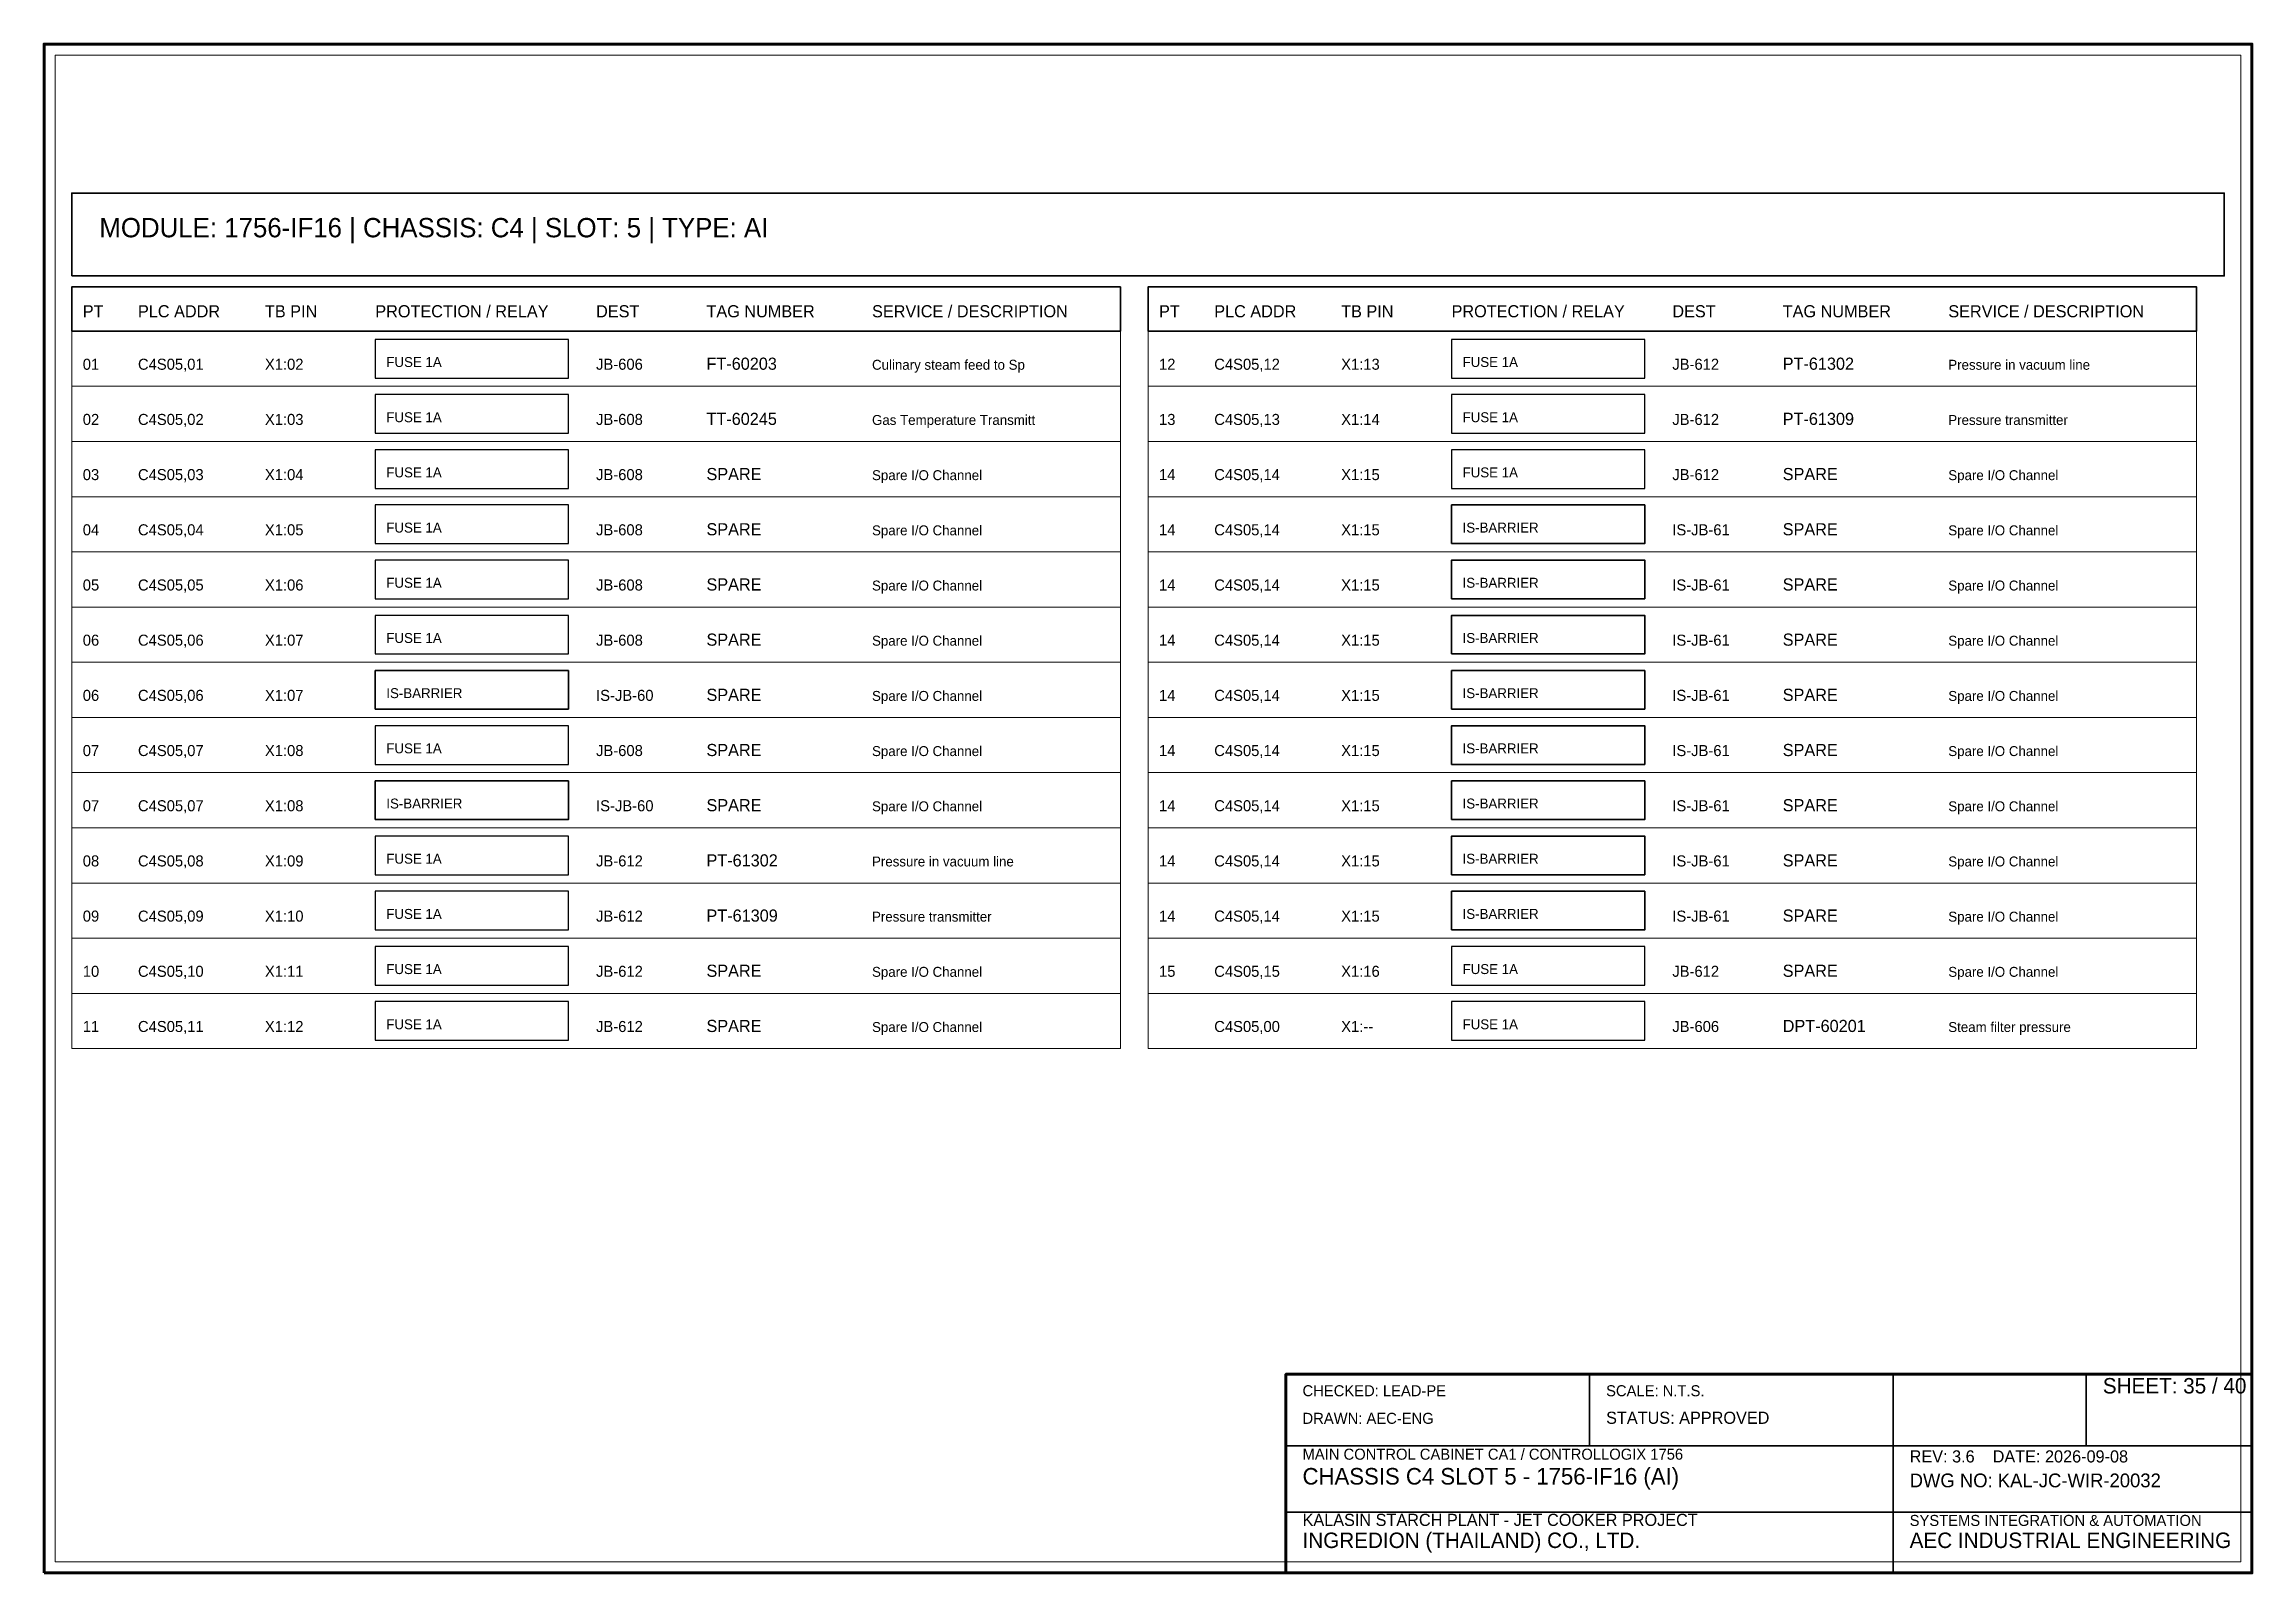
# Model space of a CAD drawing. Header units: millimetres. Extents: x 0 to 400, y 0 to 277.
import ezdxf

# ---------------------------------------------------------------- set-up
doc = ezdxf.new("R2010")
doc.units = ezdxf.units.MM
for name, color, linetype, lineweight in [('0_BORDER', 7, 'Continuous', 70), ('0_TITLE_BLOCK', 4, 'Continuous', 35), ('IE-CABLE', 6, 'Continuous', 25), ('IE-EQUIP', 2, 'Continuous', 35), ('IE-WIRE', 1, 'Continuous', 25), ('IS_BARRIERS', 140, 'Continuous', 35), ('NOTATIONS', 8, 'Continuous', 18), ('TER', 3, 'Continuous', 35), ('TEXTS', 7, 'Continuous', 25)]:
    doc.layers.add(name, color=color, linetype=linetype, lineweight=lineweight)

msp = doc.modelspace()

# ---------------------------------------------------------------- linework, layer by layer
at = {"layer": '0_BORDER'}
for points in [[(0, 0), (400, 0), (400, 277), (0, 277)], [(225, 0), (400, 0), (400, 36), (225, 36)]]:
    msp.add_lwpolyline(points, close=True, dxfattribs=at)
at = {"layer": '0_TITLE_BLOCK'}
for p, q in [((280, 23), (280, 36)), ((335, 23), (335, 36)), ((370, 23), (370, 36)), ((225, 23), (400, 23)), ((335, 0), (335, 23)), ((225, 11), (400, 11))]:
    msp.add_line(p, q, dxfattribs=at)
for points in [[(5, 225), (195, 225), (195, 233), (5, 233)], [(200, 225), (390, 225), (390, 233), (200, 233)]]:
    msp.add_lwpolyline(points, close=True, dxfattribs=at)
at = {"layer": 'IE-EQUIP'}
msp.add_lwpolyline([(5, 235), (395, 235), (395, 250), (5, 250)], close=True, dxfattribs=at)
at = {"layer": 'IE-WIRE'}
for points in [[(60, 216.5), (95, 216.5), (95, 223.5), (60, 223.5)], [(255, 216.5), (290, 216.5), (290, 223.5), (255, 223.5)], [(60, 206.5), (95, 206.5), (95, 213.5), (60, 213.5)], [(255, 206.5), (290, 206.5), (290, 213.5), (255, 213.5)], [(60, 196.5), (95, 196.5), (95, 203.5), (60, 203.5)], [(255, 196.5), (290, 196.5), (290, 203.5), (255, 203.5)], [(60, 186.5), (95, 186.5), (95, 193.5), (60, 193.5)], [(60, 176.5), (95, 176.5), (95, 183.5), (60, 183.5)], [(60, 166.5), (95, 166.5), (95, 173.5), (60, 173.5)], [(60, 146.5), (95, 146.5), (95, 153.5), (60, 153.5)], [(60, 126.5), (95, 126.5), (95, 133.5), (60, 133.5)], [(60, 116.5), (95, 116.5), (95, 123.5), (60, 123.5)], [(60, 106.5), (95, 106.5), (95, 113.5), (60, 113.5)], [(255, 106.5), (290, 106.5), (290, 113.5), (255, 113.5)], [(60, 96.5), (95, 96.5), (95, 103.5), (60, 103.5)], [(255, 96.5), (290, 96.5), (290, 103.5), (255, 103.5)]]:
    msp.add_lwpolyline(points, close=True, dxfattribs=at)
at = {"layer": 'IS_BARRIERS'}
for points in [[(255, 186.5), (290, 186.5), (290, 193.5), (255, 193.5)], [(255, 176.5), (290, 176.5), (290, 183.5), (255, 183.5)], [(255, 166.5), (290, 166.5), (290, 173.5), (255, 173.5)], [(60, 156.5), (95, 156.5), (95, 163.5), (60, 163.5)], [(255, 156.5), (290, 156.5), (290, 163.5), (255, 163.5)], [(255, 146.5), (290, 146.5), (290, 153.5), (255, 153.5)], [(60, 136.5), (95, 136.5), (95, 143.5), (60, 143.5)], [(255, 136.5), (290, 136.5), (290, 143.5), (255, 143.5)], [(255, 126.5), (290, 126.5), (290, 133.5), (255, 133.5)], [(255, 116.5), (290, 116.5), (290, 123.5), (255, 123.5)]]:
    msp.add_lwpolyline(points, close=True, dxfattribs=at)
at = {"layer": 'NOTATIONS'}
for points in [[(2, 2), (398, 2), (398, 275), (2, 275)], [(5, 215), (195, 215), (195, 225), (5, 225)], [(200, 215), (390, 215), (390, 225), (200, 225)], [(5, 205), (195, 205), (195, 215), (5, 215)], [(200, 205), (390, 205), (390, 215), (200, 215)], [(5, 195), (195, 195), (195, 205), (5, 205)], [(200, 195), (390, 195), (390, 205), (200, 205)], [(5, 185), (195, 185), (195, 195), (5, 195)], [(200, 185), (390, 185), (390, 195), (200, 195)], [(5, 175), (195, 175), (195, 185), (5, 185)], [(200, 175), (390, 175), (390, 185), (200, 185)], [(5, 165), (195, 165), (195, 175), (5, 175)], [(200, 165), (390, 165), (390, 175), (200, 175)], [(5, 155), (195, 155), (195, 165), (5, 165)], [(200, 155), (390, 155), (390, 165), (200, 165)], [(5, 145), (195, 145), (195, 155), (5, 155)], [(200, 145), (390, 145), (390, 155), (200, 155)], [(5, 135), (195, 135), (195, 145), (5, 145)], [(200, 135), (390, 135), (390, 145), (200, 145)], [(5, 125), (195, 125), (195, 135), (5, 135)], [(200, 125), (390, 125), (390, 135), (200, 135)], [(5, 115), (195, 115), (195, 125), (5, 125)], [(200, 115), (390, 115), (390, 125), (200, 125)], [(5, 105), (195, 105), (195, 115), (5, 115)], [(200, 105), (390, 105), (390, 115), (200, 115)], [(5, 95), (195, 95), (195, 105), (5, 105)], [(200, 95), (390, 95), (390, 105), (200, 105)]]:
    msp.add_lwpolyline(points, close=True, dxfattribs=at)

# ---------------------------------------------------------------- texts
at = {"layer": '0_TITLE_BLOCK'}
for s, height, p in [('MODULE: 1756-IF16 | CHASSIS: C4 | SLOT: 5 | TYPE: AI', 3.5, (10, 242)), ('PT', 2.2, (7, 227.5)), ('PLC ADDR', 2.2, (17, 227.5)), ('TB PIN', 2.2, (40, 227.5)), ('PROTECTION / RELAY', 2.2, (60, 227.5)), ('DEST', 2.2, (100, 227.5)), ('TAG NUMBER', 2.2, (120, 227.5)), ('SERVICE / DESCRIPTION', 2.2, (150, 227.5)), ('PT', 2.2, (202, 227.5)), ('PLC ADDR', 2.2, (212, 227.5)), ('TB PIN', 2.2, (235, 227.5)), ('PROTECTION / RELAY', 2.2, (255, 227.5)), ('DEST', 2.2, (295, 227.5)), ('TAG NUMBER', 2.2, (315, 227.5)), ('SERVICE / DESCRIPTION', 2.2, (345, 227.5)), ('SHEET: 35 / 40', 2.8, (373, 32.5)), ('STATUS: APPROVED', 2.2, (283, 27)), ('CHASSIS C4 SLOT 5 - 1756-IF16 (AI)', 3, (228, 16)), ('INGREDION (THAILAND) CO., LTD.', 2.8, (228, 4.5)), ('AEC INDUSTRIAL ENGINEERING', 2.8, (338, 4.5))]:
    msp.add_text(s, height=height, dxfattribs=at).set_placement(p)
at = {"layer": 'IE-CABLE'}
for s, p in [('JB-606', (100, 218)), ('JB-612', (295, 218)), ('JB-608', (100, 208)), ('JB-612', (295, 208)), ('JB-608', (100, 198)), ('JB-612', (295, 198)), ('JB-608', (100, 188)), ('IS-JB-61', (295, 188)), ('JB-608', (100, 178)), ('IS-JB-61', (295, 178)), ('JB-608', (100, 168)), ('IS-JB-61', (295, 168)), ('IS-JB-60', (100, 158)), ('IS-JB-61', (295, 158)), ('JB-608', (100, 148)), ('IS-JB-61', (295, 148)), ('IS-JB-60', (100, 138)), ('IS-JB-61', (295, 138)), ('JB-612', (100, 128)), ('IS-JB-61', (295, 128)), ('JB-612', (100, 118)), ('IS-JB-61', (295, 118)), ('JB-612', (100, 108)), ('JB-612', (295, 108)), ('JB-612', (100, 98)), ('JB-606', (295, 98))]:
    msp.add_text(s, height=2, dxfattribs=at).set_placement(p)
at = {"layer": 'IE-WIRE'}
for p in [(62, 218.5), (257, 218.5), (62, 208.5), (257, 208.5), (62, 198.5), (257, 198.5), (62, 188.5), (62, 178.5), (62, 168.5), (62, 148.5), (62, 128.5), (62, 118.5), (62, 108.5), (257, 108.5), (62, 98.5), (257, 98.5)]:
    msp.add_text('FUSE 1A', height=1.8, dxfattribs=at).set_placement(p)
at = {"layer": 'IS_BARRIERS'}
for p in [(257, 188.5), (257, 178.5), (257, 168.5), (62, 158.5), (257, 158.5), (257, 148.5), (62, 138.5), (257, 138.5), (257, 128.5), (257, 118.5)]:
    msp.add_text('IS-BARRIER', height=1.8, dxfattribs=at).set_placement(p)
at = {"layer": 'TER'}
for s, p in [('X1:02', (40, 218)), ('X1:13', (235, 218)), ('X1:03', (40, 208)), ('X1:14', (235, 208)), ('X1:04', (40, 198)), ('X1:15', (235, 198)), ('X1:05', (40, 188)), ('X1:15', (235, 188)), ('X1:06', (40, 178)), ('X1:15', (235, 178)), ('X1:07', (40, 168)), ('X1:15', (235, 168)), ('X1:07', (40, 158)), ('X1:15', (235, 158)), ('X1:08', (40, 148)), ('X1:15', (235, 148)), ('X1:08', (40, 138)), ('X1:15', (235, 138)), ('X1:09', (40, 128)), ('X1:15', (235, 128)), ('X1:10', (40, 118)), ('X1:15', (235, 118)), ('X1:11', (40, 108)), ('X1:16', (235, 108)), ('X1:12', (40, 98)), ('X1:--', (235, 98))]:
    msp.add_text(s, height=2, dxfattribs=at).set_placement(p)
at = {"layer": 'TEXTS'}
for s, height, p in [('01', 2, (7, 218)), ('C4S05,01', 2, (17, 218)), ('FT-60203', 2.2, (120, 218)), ('12', 2, (202, 218)), ('C4S05,12', 2, (212, 218)), ('PT-61302', 2.2, (315, 218)), ('Culinary steam feed to Sp', 1.8, (150, 218)), ('Pressure in vacuum line', 1.8, (345, 218)), ('02', 2, (7, 208)), ('C4S05,02', 2, (17, 208)), ('TT-60245', 2.2, (120, 208)), ('Gas Temperature Transmitt', 1.8, (150, 208)), ('13', 2, (202, 208)), ('C4S05,13', 2, (212, 208)), ('PT-61309', 2.2, (315, 208)), ('Pressure transmitter', 1.8, (345, 208)), ('03', 2, (7, 198)), ('C4S05,03', 2, (17, 198)), ('SPARE', 2.2, (120, 198)), ('14', 2, (202, 198)), ('C4S05,14', 2, (212, 198)), ('SPARE', 2.2, (315, 198)), ('Spare I/O Channel', 1.8, (150, 198)), ('Spare I/O Channel', 1.8, (345, 198)), ('04', 2, (7, 188)), ('C4S05,04', 2, (17, 188)), ('SPARE', 2.2, (120, 188)), ('Spare I/O Channel', 1.8, (150, 188)), ('14', 2, (202, 188)), ('C4S05,14', 2, (212, 188)), ('SPARE', 2.2, (315, 188)), ('Spare I/O Channel', 1.8, (345, 188)), ('05', 2, (7, 178)), ('C4S05,05', 2, (17, 178)), ('SPARE', 2.2, (120, 178)), ('14', 2, (202, 178)), ('C4S05,14', 2, (212, 178)), ('SPARE', 2.2, (315, 178)), ('Spare I/O Channel', 1.8, (150, 178)), ('Spare I/O Channel', 1.8, (345, 178)), ('06', 2, (7, 168)), ('C4S05,06', 2, (17, 168)), ('SPARE', 2.2, (120, 168)), ('Spare I/O Channel', 1.8, (150, 168)), ('14', 2, (202, 168)), ('C4S05,14', 2, (212, 168)), ('SPARE', 2.2, (315, 168)), ('Spare I/O Channel', 1.8, (345, 168)), ('06', 2, (7, 158)), ('C4S05,06', 2, (17, 158)), ('SPARE', 2.2, (120, 158)), ('14', 2, (202, 158)), ('C4S05,14', 2, (212, 158)), ('SPARE', 2.2, (315, 158)), ('Spare I/O Channel', 1.8, (150, 158)), ('Spare I/O Channel', 1.8, (345, 158)), ('07', 2, (7, 148)), ('C4S05,07', 2, (17, 148)), ('SPARE', 2.2, (120, 148)), ('Spare I/O Channel', 1.8, (150, 148)), ('14', 2, (202, 148)), ('C4S05,14', 2, (212, 148)), ('SPARE', 2.2, (315, 148)), ('Spare I/O Channel', 1.8, (345, 148)), ('07', 2, (7, 138)), ('C4S05,07', 2, (17, 138)), ('SPARE', 2.2, (120, 138)), ('14', 2, (202, 138)), ('C4S05,14', 2, (212, 138)), ('SPARE', 2.2, (315, 138)), ('Spare I/O Channel', 1.8, (150, 138)), ('Spare I/O Channel', 1.8, (345, 138)), ('08', 2, (7, 128)), ('C4S05,08', 2, (17, 128)), ('PT-61302', 2.2, (120, 128)), ('Pressure in vacuum line', 1.8, (150, 128)), ('14', 2, (202, 128)), ('C4S05,14', 2, (212, 128)), ('SPARE', 2.2, (315, 128)), ('Spare I/O Channel', 1.8, (345, 128)), ('09', 2, (7, 118)), ('C4S05,09', 2, (17, 118)), ('PT-61309', 2.2, (120, 118)), ('14', 2, (202, 118)), ('C4S05,14', 2, (212, 118)), ('SPARE', 2.2, (315, 118)), ('Pressure transmitter', 1.8, (150, 118)), ('Spare I/O Channel', 1.8, (345, 118)), ('10', 2, (7, 108)), ('C4S05,10', 2, (17, 108)), ('SPARE', 2.2, (120, 108)), ('Spare I/O Channel', 1.8, (150, 108)), ('15', 2, (202, 108)), ('C4S05,15', 2, (212, 108)), ('SPARE', 2.2, (315, 108)), ('Spare I/O Channel', 1.8, (345, 108)), ('11', 2, (7, 98)), ('C4S05,11', 2, (17, 98)), ('SPARE', 2.2, (120, 98)), ('C4S05,00', 2, (212, 98)), ('DPT-60201', 2.2, (315, 98)), ('Spare I/O Channel', 1.8, (150, 98)), ('Steam filter pressure', 1.8, (345, 98)), ('CHECKED: LEAD-PE', 2, (228, 32)), ('SCALE: N.T.S.', 2, (283, 32)), ('DRAWN: AEC-ENG', 2, (228, 27)), ('MAIN CONTROL CABINET CA1 / CONTROLLOGIX 1756', 2, (228, 20.5)), ('REV: 3.6    DATE: 2026-09-08', 2.2, (338, 20)), ('DWG NO: KAL-JC-WIR-20032', 2.5, (338, 15.5)), ('KALASIN STARCH PLANT - JET COOKER PROJECT', 2.2, (228, 8.5)), ('SYSTEMS INTEGRATION & AUTOMATION', 2, (338, 8.5))]:
    msp.add_text(s, height=height, dxfattribs=at).set_placement(p)

doc.saveas('drawing.dxf')
